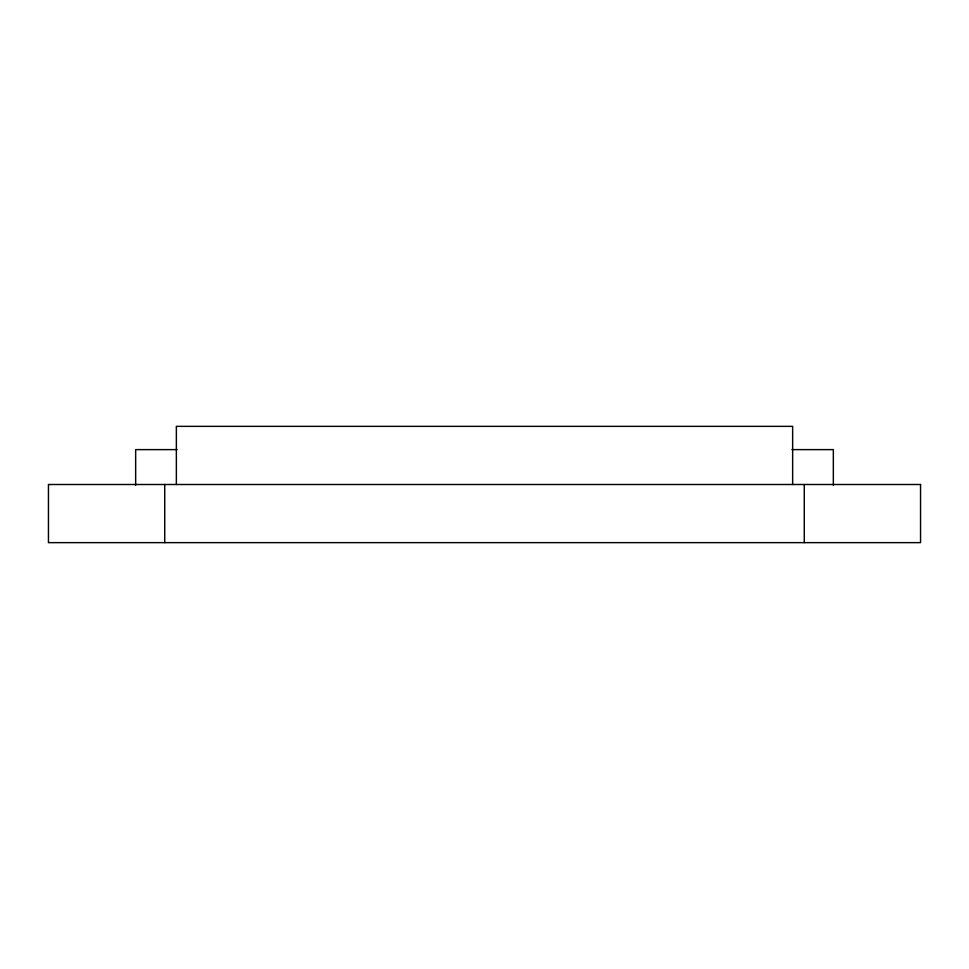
<?xml version="1.0" encoding="UTF-8"?>
<svg xmlns="http://www.w3.org/2000/svg" width="969" height="969" viewBox="0 0 969 969"><rect width="100%" height="100%" fill="white"/><g stroke="black" fill="none" stroke-linecap="round" stroke-linejoin="round"><path stroke-width="1.45" d="M177.061 449.616L135.66 449.616L135.66 485.239M791.939 449.616L833.34 449.616L833.34 485.239M804.27 484.5L804.27 542.64M792.642 484.5L792.642 426.36L176.358 426.36L176.358 484.5M164.73 484.5L164.73 542.64M920.55 484.5L48.45 484.5L48.45 542.64L920.55 542.64L920.55 484.5"/></g></svg>
